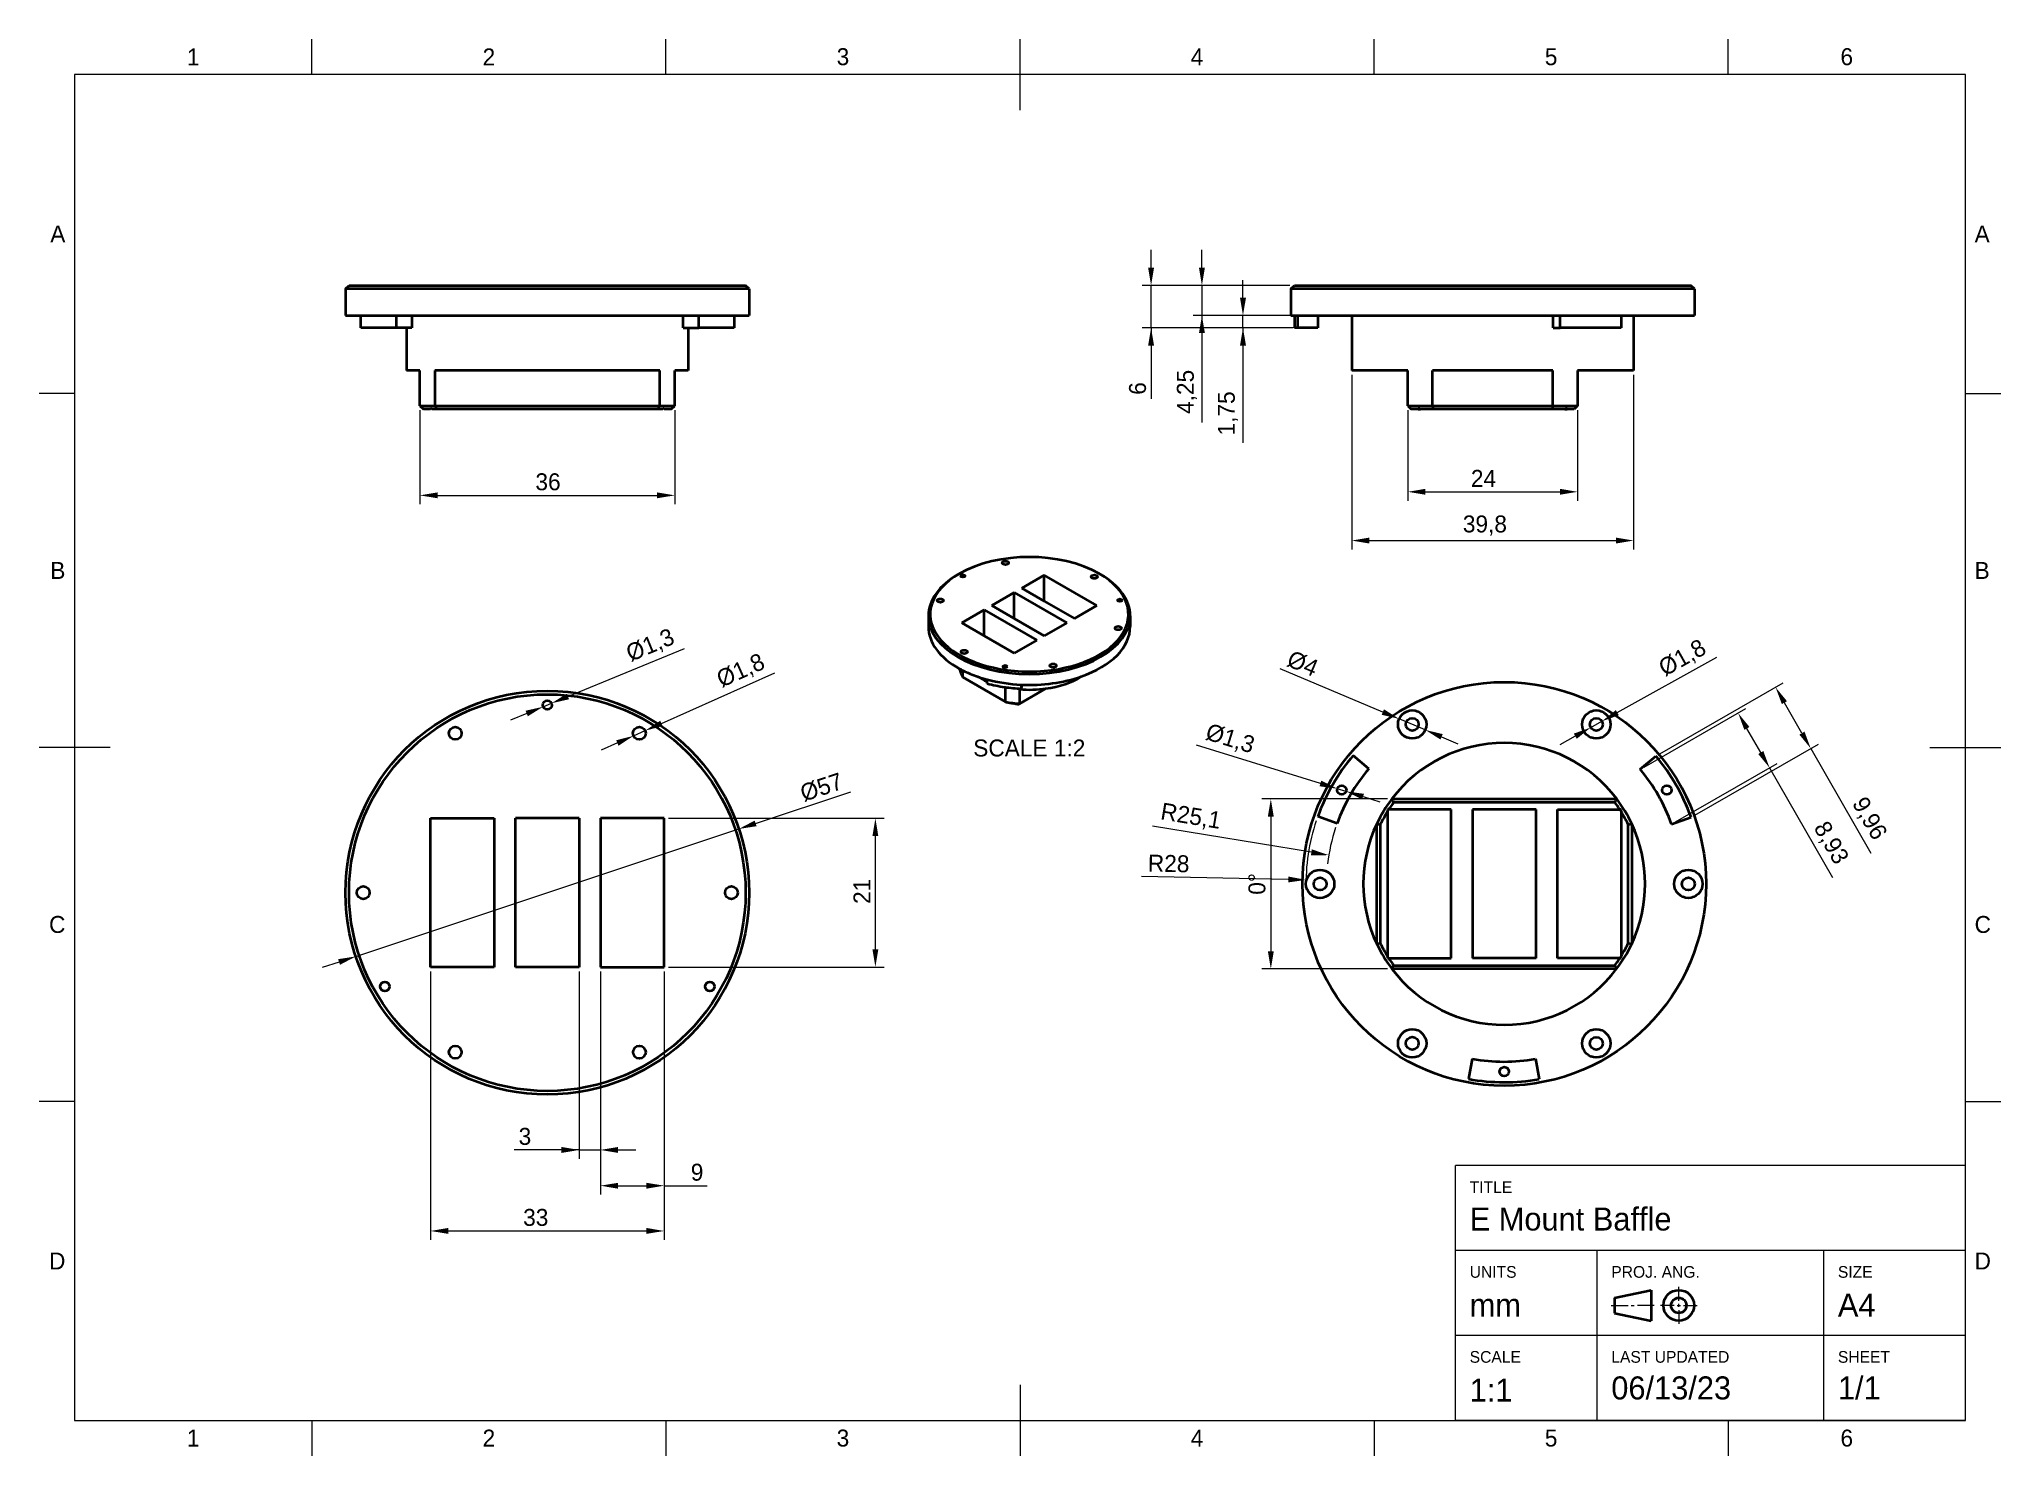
# Model space of a CAD drawing. Header units: millimetres. Extents: x 15 to 292, y 5 to 205.
import ezdxf

# ---------------------------------------------------------------- set-up
doc = ezdxf.new("R2010")
doc.units = ezdxf.units.MM
for name, color, linetype in [('Annotations', 7, 'Continuous'), ('Border', 7, 'Continuous'), ('Geometries', 7, 'Continuous')]:
    doc.layers.add(name, color=color, linetype=linetype)
doc.styles.add('Shapr0', font='txt', dxfattribs={"height": 2.3925})
doc.styles.add('Shapr1', font='txt', dxfattribs={"height": 2.3925})
doc.styles.add('Shapr2', font='txt', dxfattribs={"height": 2.3925})
doc.styles.add('Shapr3', font='txt', dxfattribs={"height": 2.3925})
doc.styles.add('Shapr4', font='txt', dxfattribs={"height": 2.3925})
doc.styles.add('Shapr5', font='txt', dxfattribs={"height": 4.785})
doc.styles.add('Shapr6', font='txt', dxfattribs={"height": 2.3925})
doc.dimstyles.new('ISO-25', dxfattribs={"dimtxt": 2.5, "dimasz": 2.5, "dimexe": 1.25, "dimexo": 0.625, "dimtad": 1, "dimtxsty": 'Standard', "dimcen": 2.5, "dimadec": 0, "dimazin": 0, "dimtfac": 1, "dimtmove": 0, "dimatfit": 3, "dimfxl": 1, "dimarcsym": 0})

# ---------------------------------------------------------------- blocks, each defined once
blk = doc.blocks.new('*D2')
at = {"layer": 'Annotations', "color": 0, "linetype": 'Continuous', "lineweight": 15}
for p, q in [((116.16, 94.29), (129.6, 98.76)), ((59.71, 75.5), (113.79, 93.5)), ((57.34, 74.71), (54.96, 73.92))]:
    blk.add_line(p, q, dxfattribs=at)
at = {"layer": 'Annotations', "color": 0}
for points in [[(116.03, 94.68), (116.3, 93.89), (113.79, 93.5)], [(57.47, 74.32), (57.2, 75.11), (59.71, 75.5)]]:
    blk.add_solid(points, dxfattribs=at)
at = {"layer": 'Defpoints', "color": 0}
for p in [(113.79, 93.5), (59.71, 75.5)]:
    blk.add_point(p, dxfattribs=at)
at = {"layer": 'Annotations', "color": 0, "lineweight": 15, "insert": (125.47, 99.38), "char_height": 2.393, "attachment_point": 5, "rotation": 18.4023, "style": 'Shapr4'}
blk.add_mtext('\\A1;%%c57', dxfattribs=at)
blk = doc.blocks.new('*D3')
at = {"layer": 'Annotations', "color": 0, "linetype": 'Continuous', "lineweight": 15}
for p, q in [((89.66, 112.2), (106.11, 118.98)), ((86.15, 110.75), (87.35, 111.25)), ((83.84, 109.8), (81.53, 108.85))]:
    blk.add_line(p, q, dxfattribs=at)
at = {"layer": 'Annotations', "color": 0}
for points in [[(89.5, 112.59), (89.82, 111.81), (87.35, 111.25)], [(84, 109.41), (83.68, 110.19), (86.15, 110.75)]]:
    blk.add_solid(points, dxfattribs=at)
at = {"layer": 'Defpoints', "color": 0}
for p in [(87.35, 111.25), (86.15, 110.75)]:
    blk.add_point(p, dxfattribs=at)
at = {"layer": 'Annotations', "color": 0, "lineweight": 15, "insert": (101.34, 119.31), "char_height": 2.393, "attachment_point": 5, "rotation": 22.3918, "style": 'Shapr4'}
blk.add_mtext('\\A1;%%c1,3', dxfattribs=at)
blk = doc.blocks.new('*D4')
at = {"layer": 'Annotations', "color": 0, "linetype": 'Continuous', "lineweight": 15}
for p, q in [((102.86, 108.4), (118.9, 115.54)), ((96.64, 105.64), (94.36, 104.62)), ((98.93, 106.65), (100.57, 107.38))]:
    blk.add_line(p, q, dxfattribs=at)
at = {"layer": 'Annotations', "color": 0}
for points in [[(102.69, 108.78), (103.03, 108.02), (100.57, 107.38)], [(96.81, 105.25), (96.47, 106.02), (98.93, 106.65)]]:
    blk.add_solid(points, dxfattribs=at)
at = {"layer": 'Defpoints', "color": 0}
for p in [(98.93, 106.65), (100.57, 107.38)]:
    blk.add_point(p, dxfattribs=at)
at = {"layer": 'Annotations', "color": 0, "lineweight": 15, "insert": (114.12, 115.73), "char_height": 2.393, "attachment_point": 5, "rotation": 23.9824, "style": 'Shapr4'}
blk.add_mtext('\\A1;%%c1,8', dxfattribs=at)
blk = doc.blocks.new('*D5')
at = {"layer": 'Annotations', "color": 0, "linetype": 'Continuous', "lineweight": 15}
for p, q in [((94.25, 73.38), (94.25, 41.88)), ((103.25, 73.38), (103.25, 41.88)), ((96.75, 43.13), (100.75, 43.13)), ((103.25, 43.13), (109.34, 43.13))]:
    blk.add_line(p, q, dxfattribs=at)
at = {"layer": 'Annotations', "color": 0}
for points in [[(96.75, 43.54), (96.75, 42.71), (94.25, 43.13)], [(100.75, 42.71), (100.75, 43.54), (103.25, 43.13)]]:
    blk.add_solid(points, dxfattribs=at)
at = {"layer": 'Defpoints', "color": 0}
for p in [(94.25, 74), (103.25, 74), (103.25, 43.13)]:
    blk.add_point(p, dxfattribs=at)
at = {"layer": 'Annotations', "color": 0, "lineweight": 15, "insert": (107.9, 45.02), "char_height": 2.393, "attachment_point": 5, "style": 'Shapr4'}
blk.add_mtext('\\A1;9', dxfattribs=at)
blk = doc.blocks.new('*D6')
at = {"layer": 'Annotations', "color": 0, "linetype": 'Continuous', "lineweight": 15}
for p, q in [((103.88, 95), (134.33, 95)), ((133.08, 76.5), (133.08, 92.5)), ((103.88, 74), (134.33, 74))]:
    blk.add_line(p, q, dxfattribs=at)
at = {"layer": 'Annotations', "color": 0}
for points in [[(133.49, 92.5), (132.66, 92.5), (133.08, 95)], [(132.66, 76.5), (133.49, 76.5), (133.08, 74)]]:
    blk.add_solid(points, dxfattribs=at)
at = {"layer": 'Defpoints', "color": 0}
for p in [(103.25, 95), (133.08, 95), (103.25, 74)]:
    blk.add_point(p, dxfattribs=at)
at = {"layer": 'Annotations', "color": 0, "lineweight": 15, "insert": (131.18, 84.69), "char_height": 2.393, "attachment_point": 5, "rotation": 90, "style": 'Shapr4'}
blk.add_mtext('\\A1;21', dxfattribs=at)
blk = doc.blocks.new('*D7')
at = {"layer": 'Annotations', "color": 0, "linetype": 'Continuous', "lineweight": 15}
for p, q in [((91.25, 73.38), (91.25, 46.93)), ((94.25, 73.38), (94.25, 46.93)), ((91.25, 48.18), (82.09, 48.18)), ((88.75, 48.18), (86.25, 48.18)), ((91.25, 48.18), (94.25, 48.18)), ((96.75, 48.18), (99.25, 48.18))]:
    blk.add_line(p, q, dxfattribs=at)
at = {"layer": 'Annotations', "color": 0}
for points in [[(88.75, 47.76), (88.75, 48.6), (91.25, 48.18)], [(96.75, 48.6), (96.75, 47.76), (94.25, 48.18)]]:
    blk.add_solid(points, dxfattribs=at)
at = {"layer": 'Defpoints', "color": 0}
for p in [(91.25, 74), (94.25, 74), (94.25, 48.18)]:
    blk.add_point(p, dxfattribs=at)
at = {"layer": 'Annotations', "color": 0, "lineweight": 15, "insert": (83.59, 50.08), "char_height": 2.393, "attachment_point": 5, "style": 'Shapr4'}
blk.add_mtext('\\A1;3', dxfattribs=at)
blk = doc.blocks.new('*D8')
at = {"layer": 'Annotations', "color": 0, "linetype": 'Continuous', "lineweight": 15}
for p, q in [((70.25, 73.38), (70.25, 35.49)), ((103.25, 73.38), (103.25, 35.49)), ((72.75, 36.74), (100.75, 36.74))]:
    blk.add_line(p, q, dxfattribs=at)
at = {"layer": 'Annotations', "color": 0}
for points in [[(72.75, 37.16), (72.75, 36.33), (70.25, 36.74)], [(100.75, 36.33), (100.75, 37.16), (103.25, 36.74)]]:
    blk.add_solid(points, dxfattribs=at)
at = {"layer": 'Defpoints', "color": 0}
for p in [(70.25, 74), (103.25, 74), (103.25, 36.74)]:
    blk.add_point(p, dxfattribs=at)
at = {"layer": 'Annotations', "color": 0, "lineweight": 15, "insert": (85.12, 38.64), "char_height": 2.393, "attachment_point": 5, "style": 'Shapr4'}
blk.add_mtext('\\A1;33', dxfattribs=at)
blk = doc.blocks.new('*D9')
at = {"layer": 'Annotations', "color": 0, "linetype": 'Continuous', "lineweight": 15}
for p, q in [((179.19, 172.75), (179.19, 175.25)), ((191.62, 170.25), (177.94, 170.25)), ((179.19, 170.25), (179.19, 166)), ((192.08, 166), (177.94, 166)), ((179.19, 166), (179.19, 150.87)), ((179.19, 163.5), (179.19, 161))]:
    blk.add_line(p, q, dxfattribs=at)
at = {"layer": 'Annotations', "color": 0}
for points in [[(178.77, 172.75), (179.61, 172.75), (179.19, 170.25)], [(179.61, 163.5), (178.77, 163.5), (179.19, 166)]]:
    blk.add_solid(points, dxfattribs=at)
at = {"layer": 'Defpoints', "color": 0}
for p in [(192.25, 170.25), (179.19, 166), (192.71, 166)]:
    blk.add_point(p, dxfattribs=at)
at = {"layer": 'Annotations', "color": 0, "lineweight": 15, "insert": (177.07, 155.21), "char_height": 2.393, "attachment_point": 5, "rotation": 90, "style": 'Shapr3'}
blk.add_mtext('\\A1;4,25', dxfattribs=at)
blk = doc.blocks.new('*D10')
at = {"layer": 'Annotations', "color": 0, "linetype": 'Continuous', "lineweight": 15}
for p, q in [((184.99, 168.5), (184.99, 171)), ((192.08, 166), (183.74, 166)), ((192.08, 164.25), (183.74, 164.25)), ((184.99, 164.25), (184.99, 166)), ((184.99, 164.25), (184.99, 148)), ((184.99, 161.75), (184.99, 159.25))]:
    blk.add_line(p, q, dxfattribs=at)
at = {"layer": 'Annotations', "color": 0}
for points in [[(184.57, 168.5), (185.41, 168.5), (184.99, 166)], [(185.41, 161.75), (184.57, 161.75), (184.99, 164.25)]]:
    blk.add_solid(points, dxfattribs=at)
at = {"layer": 'Defpoints', "color": 0}
for p in [(184.99, 166), (192.71, 166), (192.71, 164.25)]:
    blk.add_point(p, dxfattribs=at)
at = {"layer": 'Annotations', "color": 0, "lineweight": 15, "insert": (182.86, 152.17), "char_height": 2.393, "attachment_point": 5, "rotation": 90, "style": 'Shapr3'}
blk.add_mtext('\\A1;1,75', dxfattribs=at)
blk = doc.blocks.new('*D11')
at = {"layer": 'Annotations', "color": 0, "linetype": 'Continuous', "lineweight": 15}
for p, q in [((172.01, 172.75), (172.01, 175.25)), ((191.62, 170.25), (170.76, 170.25)), ((172.01, 164.25), (172.01, 170.25)), ((192.08, 164.25), (170.76, 164.25)), ((172.01, 164.25), (172.01, 154.25)), ((172.01, 161.75), (172.01, 159.25))]:
    blk.add_line(p, q, dxfattribs=at)
at = {"layer": 'Annotations', "color": 0}
for points in [[(171.59, 172.75), (172.43, 172.75), (172.01, 170.25)], [(172.43, 161.75), (171.59, 161.75), (172.01, 164.25)]]:
    blk.add_solid(points, dxfattribs=at)
at = {"layer": 'Defpoints', "color": 0}
for p in [(172.01, 170.25), (192.25, 170.25), (192.71, 164.25)]:
    blk.add_point(p, dxfattribs=at)
at = {"layer": 'Annotations', "color": 0, "lineweight": 15, "insert": (170.11, 155.69), "char_height": 2.393, "attachment_point": 5, "rotation": 90, "style": 'Shapr3'}
blk.add_mtext('\\A1;6', dxfattribs=at)
blk = doc.blocks.new('*D12')
at = {"layer": 'Annotations', "color": 0, "linetype": 'Continuous', "lineweight": 15}
for p, q in [((200.35, 157.62), (200.35, 132.97)), ((240.15, 157.62), (240.15, 132.97)), ((202.85, 134.22), (237.65, 134.22))]:
    blk.add_line(p, q, dxfattribs=at)
at = {"layer": 'Annotations', "color": 0}
for points in [[(202.85, 134.64), (202.85, 133.8), (200.35, 134.22)], [(237.65, 133.8), (237.65, 134.64), (240.15, 134.22)]]:
    blk.add_solid(points, dxfattribs=at)
at = {"layer": 'Defpoints', "color": 0}
for p in [(200.35, 158.25), (240.15, 158.25), (240.15, 134.22)]:
    blk.add_point(p, dxfattribs=at)
at = {"layer": 'Annotations', "color": 0, "lineweight": 15, "insert": (219.15, 136.34), "char_height": 2.393, "attachment_point": 5, "style": 'Shapr3'}
blk.add_mtext('\\A1;39,8', dxfattribs=at)
blk = doc.blocks.new('*D13')
at = {"layer": 'Annotations', "color": 0, "linetype": 'Continuous', "lineweight": 15}
for p, q in [((208.25, 152.62), (208.25, 139.85)), ((232.25, 152.62), (232.25, 139.85)), ((210.75, 141.1), (229.75, 141.1))]:
    blk.add_line(p, q, dxfattribs=at)
at = {"layer": 'Annotations', "color": 0}
for points in [[(210.75, 141.52), (210.75, 140.69), (208.25, 141.1)], [(229.75, 140.69), (229.75, 141.52), (232.25, 141.1)]]:
    blk.add_solid(points, dxfattribs=at)
at = {"layer": 'Defpoints', "color": 0}
for p in [(208.25, 153.25), (232.25, 153.25), (232.25, 141.1)]:
    blk.add_point(p, dxfattribs=at)
at = {"layer": 'Annotations', "color": 0, "lineweight": 15, "insert": (218.95, 143), "char_height": 2.393, "attachment_point": 5, "style": 'Shapr3'}
blk.add_mtext('\\A1;24', dxfattribs=at)
blk = doc.blocks.new('*D14')
at = {"layer": 'Annotations', "color": 0, "linetype": 'Continuous', "lineweight": 15}
for p, q in [((68.75, 152.62), (68.75, 139.35)), ((104.75, 152.62), (104.75, 139.35)), ((71.25, 140.6), (102.25, 140.6))]:
    blk.add_line(p, q, dxfattribs=at)
at = {"layer": 'Annotations', "color": 0}
for points in [[(71.25, 141.02), (71.25, 140.19), (68.75, 140.6)], [(102.25, 140.19), (102.25, 141.02), (104.75, 140.6)]]:
    blk.add_solid(points, dxfattribs=at)
at = {"layer": 'Defpoints', "color": 0}
for p in [(68.75, 153.25), (104.75, 153.25), (104.75, 140.6)]:
    blk.add_point(p, dxfattribs=at)
at = {"layer": 'Annotations', "color": 0, "lineweight": 15, "insert": (86.85, 142.5), "char_height": 2.393, "attachment_point": 5, "style": 'Shapr2'}
blk.add_mtext('\\A1;36', dxfattribs=at)
blk = doc.blocks.new('*D15')
at = {"layer": 'Annotations', "color": 0, "linetype": 'Continuous', "lineweight": 15}
blk.add_line((194.65, 90.2), (172.19, 93.88), dxfattribs=at)
at = {"layer": 'Annotations', "color": 0, "lineweight": 15}
blk.add_arc((221.88, 85.74), 25.1, 161.5517, 173.5487, dxfattribs=at)
at = {"layer": 'Annotations', "color": 0}
blk.add_solid([(194.58, 89.79), (194.71, 90.62), (197.11, 89.8)], dxfattribs=at)
at = {"layer": 'Defpoints', "color": 0}
for p in [(197.11, 89.8), (221.88, 85.74)]:
    blk.add_point(p, dxfattribs=at)
at = {"layer": 'Annotations', "color": 0, "lineweight": 15, "insert": (177.61, 95.15), "char_height": 2.393, "attachment_point": 5, "rotation": 350.695, "style": 'Shapr6'}
blk.add_mtext('\\A1;R25,1', dxfattribs=at)
blk = doc.blocks.new('*D16')
at = {"layer": 'Annotations', "color": 0, "linetype": 'Continuous', "lineweight": 15}
blk.add_line((191.39, 86.36), (170.67, 86.79), dxfattribs=at)
at = {"layer": 'Annotations', "color": 0, "lineweight": 15}
blk.add_arc((221.88, 85.74), 28, 161.404, 181.388, dxfattribs=at)
at = {"layer": 'Annotations', "color": 0}
blk.add_solid([(191.38, 85.95), (191.4, 86.78), (193.89, 86.31)], dxfattribs=at)
at = {"layer": 'Defpoints', "color": 0}
for p in [(193.89, 86.31), (221.88, 85.74)]:
    blk.add_point(p, dxfattribs=at)
at = {"layer": 'Annotations', "color": 0, "lineweight": 15, "insert": (174.49, 88.61), "char_height": 2.393, "attachment_point": 5, "rotation": 358.8299, "style": 'Shapr6'}
blk.add_mtext('\\A1;R28', dxfattribs=at)
blk = doc.blocks.new('*D17')
at = {"layer": 'Annotations', "color": 0, "linetype": 'Continuous', "lineweight": 15}
for p, q in [((204.74, 110.01), (190.26, 116.11)), ((210.73, 107.48), (207.04, 109.04)), ((213.03, 106.51), (215.33, 105.54))]:
    blk.add_line(p, q, dxfattribs=at)
at = {"layer": 'Annotations', "color": 0}
for points in [[(204.58, 109.62), (204.9, 110.39), (207.04, 109.04)], [(213.19, 106.89), (212.87, 106.13), (210.73, 107.48)]]:
    blk.add_solid(points, dxfattribs=at)
at = {"layer": 'Defpoints', "color": 0}
for p in [(207.04, 109.04), (210.73, 107.48)]:
    blk.add_point(p, dxfattribs=at)
at = {"layer": 'Annotations', "color": 0, "lineweight": 15, "insert": (193.42, 116.84), "char_height": 2.393, "attachment_point": 5, "rotation": 337.1369, "style": 'Shapr6'}
blk.add_mtext('\\A1;%%c4', dxfattribs=at)
blk = doc.blocks.new('*D18')
at = {"layer": 'Annotations', "color": 0, "linetype": 'Continuous', "lineweight": 15}
for p, q in [((205.38, 97.74), (187.67, 97.74)), ((205.38, 73.74), (187.67, 73.74))]:
    blk.add_line(p, q, dxfattribs=at)
blk.add_arc((489117.64, 73.74), 488928.72, 179.9974802, 179.999707, dxfattribs=at)
at = {"layer": 'Annotations', "color": 0}
for points in [[(189.34, 95.24), (188.5, 95.24), (188.92, 97.74)], [(188.5, 76.24), (189.34, 76.24), (188.92, 73.74)]]:
    blk.add_solid(points, dxfattribs=at)
at = {"layer": 'Defpoints', "color": 0}
for p in [(206.01, 97.74), (237.76, 97.74), (188.92, 89.74), (206.01, 73.74), (237.76, 73.74)]:
    blk.add_point(p, dxfattribs=at)
at = {"layer": 'Annotations', "color": 0, "lineweight": 15, "insert": (186.97, 85.74), "char_height": 2.393, "attachment_point": 5, "rotation": 89.9986, "style": 'Shapr6'}
blk.add_mtext('\\A1;0%%d', dxfattribs=at)
blk = doc.blocks.new('*D19')
at = {"layer": 'Annotations', "color": 0, "linetype": 'Continuous', "lineweight": 15}
for p, q in [((237.85, 109.92), (251.89, 117.77)), ((234.1, 107.82), (235.67, 108.7)), ((231.92, 106.6), (229.74, 105.38))]:
    blk.add_line(p, q, dxfattribs=at)
at = {"layer": 'Annotations', "color": 0}
for points in [[(237.65, 110.28), (238.06, 109.55), (235.67, 108.7)], [(232.12, 106.23), (231.71, 106.96), (234.1, 107.82)]]:
    blk.add_solid(points, dxfattribs=at)
at = {"layer": 'Defpoints', "color": 0}
for p in [(235.67, 108.7), (234.1, 107.82)]:
    blk.add_point(p, dxfattribs=at)
at = {"layer": 'Annotations', "color": 0, "lineweight": 15, "insert": (247.11, 117.53), "char_height": 2.393, "attachment_point": 5, "rotation": 29.2192, "style": 'Shapr6'}
blk.add_mtext('\\A1;%%c1,8', dxfattribs=at)
blk = doc.blocks.new('*D20')
at = {"layer": 'Annotations', "color": 0, "linetype": 'Continuous', "lineweight": 15}
for p, q in [((241.62, 102.23), (255.99, 110.49)), ((258.11, 104.29), (256.15, 107.7)), ((246.07, 94.49), (260.44, 102.74)), ((259.36, 102.12), (268.25, 86.65))]:
    blk.add_line(p, q, dxfattribs=at)
at = {"layer": 'Annotations', "color": 0}
for points in [[(256.51, 107.9), (255.79, 107.49), (254.91, 109.86)], [(257.75, 104.08), (258.47, 104.5), (259.36, 102.12)]]:
    blk.add_solid(points, dxfattribs=at)
at = {"layer": 'Defpoints', "color": 0}
for p in [(254.91, 109.86), (241.08, 101.92), (245.52, 94.17)]:
    blk.add_point(p, dxfattribs=at)
at = {"layer": 'Annotations', "color": 0, "lineweight": 15, "insert": (267.92, 91.47), "char_height": 2.393, "attachment_point": 5, "rotation": 299.8778, "style": 'Shapr6'}
blk.add_mtext('\\A1;8,93', dxfattribs=at)
blk = doc.blocks.new('*D21')
at = {"layer": 'Annotations', "color": 0, "linetype": 'Continuous', "lineweight": 15}
for p, q in [((195.93, 99.92), (178.41, 105.35)), ((199.56, 98.8), (198.31, 99.18)), ((201.94, 98.06), (204.33, 97.32))]:
    blk.add_line(p, q, dxfattribs=at)
at = {"layer": 'Annotations', "color": 0}
for points in [[(195.8, 99.53), (196.05, 100.32), (198.31, 99.18)], [(202.07, 98.46), (201.82, 97.66), (199.56, 98.8)]]:
    blk.add_solid(points, dxfattribs=at)
at = {"layer": 'Defpoints', "color": 0}
for p in [(198.31, 99.18), (199.56, 98.8)]:
    blk.add_point(p, dxfattribs=at)
at = {"layer": 'Annotations', "color": 0, "lineweight": 15, "insert": (183.14, 106.11), "char_height": 2.393, "attachment_point": 5, "rotation": 342.7917, "style": 'Shapr6'}
blk.add_mtext('\\A1;%%c1,3', dxfattribs=at)
blk = doc.blocks.new('*D22')
at = {"layer": 'Annotations', "color": 0, "linetype": 'Continuous', "lineweight": 15}
for p, q in [((243.84, 104.1), (261.29, 114.13)), ((263.92, 107.03), (261.45, 111.33)), ((248.8, 95.46), (266.25, 105.49)), ((265.17, 104.86), (273.66, 90.08))]:
    blk.add_line(p, q, dxfattribs=at)
at = {"layer": 'Annotations', "color": 0}
for points in [[(261.81, 111.54), (261.09, 111.13), (260.2, 113.5)], [(263.56, 106.82), (264.28, 107.24), (265.17, 104.86)]]:
    blk.add_solid(points, dxfattribs=at)
at = {"layer": 'Defpoints', "color": 0}
for p in [(260.2, 113.5), (243.29, 103.79), (248.26, 95.15)]:
    blk.add_point(p, dxfattribs=at)
at = {"layer": 'Annotations', "color": 0, "lineweight": 15, "insert": (273.34, 94.91), "char_height": 2.393, "attachment_point": 5, "rotation": 299.8778, "style": 'Shapr6'}
blk.add_mtext('\\A1;9,96', dxfattribs=at)
blk = doc.blocks.new('*U23')
at = {"layer": 'Border', "linetype": 'Continuous', "lineweight": 15}
for p, q in [((287, 46), (215, 46)), ((215, 10), (215, 46)), ((287, 10), (287, 46)), ((287, 34), (215, 34)), ((235, 10), (235, 34)), ((267, 10), (267, 34)), ((246.53, 26.88), (246.53, 28.83)), ((237, 26.23), (239.38, 26.23)), ((239.82, 26.23), (240.25, 26.23)), ((243.07, 26.23), (240.68, 26.23)), ((245.88, 26.23), (243.93, 26.23)), ((246.32, 26.23), (246.75, 26.23)), ((246.53, 26.02), (246.53, 26.45)), ((246.53, 25.58), (246.53, 23.63)), ((247.18, 26.23), (249.13, 26.23)), ((287, 22), (215, 22)), ((287, 10), (215, 10))]:
    blk.add_line(p, q, dxfattribs=at)
at = {"layer": 'Border', "linetype": 'Continuous', "lineweight": 40}
for p, q in [((237.43, 27.32), (242.63, 28.4)), ((242.63, 28.4), (242.63, 24.07)), ((237.43, 27.32), (237.43, 25.15)), ((237.43, 25.15), (242.63, 24.07))]:
    blk.add_line(p, q, dxfattribs=at)
for radius in [2.17, 1.08]:
    blk.add_circle((246.53, 26.23), radius, dxfattribs=at)

msp = doc.modelspace()

# ---------------------------------------------------------------- linework, layer by layer
at = {"layer": 'Border', "linetype": 'Continuous', "lineweight": 15}
for p, q in [((53.5, 200), (53.5, 205)), ((103.5, 200), (103.5, 205)), ((153.5, 195), (153.5, 205)), ((203.5, 200), (203.5, 205)), ((253.5, 200), (253.5, 205)), ((287, 200), (20, 200)), ((20, 200), (20, 10)), ((287, 10), (287, 200)), ((20, 155), (15, 155)), ((287, 155), (292, 155)), ((25, 105), (15, 105)), ((282, 105), (292, 105)), ((20, 55), (15, 55)), ((287, 55), (292, 55)), ((153.5, 15), (153.5, 5)), ((20, 10), (287, 10)), ((53.5, 10), (53.5, 5)), ((103.5, 10), (103.5, 5)), ((203.5, 10), (203.5, 5)), ((253.5, 10), (253.5, 5))]:
    msp.add_line(p, q, dxfattribs=at)
at = {"layer": 'Geometries', "linetype": 'Continuous', "lineweight": 40}
for p, q in [((58.25, 169.75), (58.75, 170.25)), ((58.25, 169.75), (58.25, 166)), ((115.25, 169.75), (58.25, 169.75)), ((58.75, 170.25), (114.75, 170.25)), ((115.25, 169.75), (114.75, 170.25)), ((115.25, 169.75), (115.25, 166)), ((191.75, 169.75), (192.25, 170.25)), ((191.75, 169.75), (191.75, 166)), ((248.75, 169.75), (191.75, 169.75)), ((192.25, 170.25), (248.25, 170.25)), ((248.75, 169.75), (248.25, 170.25)), ((248.75, 169.75), (248.75, 166)), ((58.25, 166), (60.418, 166)), ((60.418, 166), (65.417, 166)), ((60.418, 164.25), (60.418, 166)), ((65.417, 164.25), (60.418, 164.25)), ((65.417, 166), (65.417, 164.25)), ((65.417, 166), (67.627, 166)), ((66.85, 164.25), (65.417, 164.25)), ((66.85, 164.25), (66.85, 158.25)), ((67.627, 164.25), (66.85, 164.25)), ((67.627, 166), (67.627, 164.25)), ((67.627, 166), (105.943, 166)), ((105.943, 164.25), (105.943, 166)), ((105.943, 166), (108.16, 166)), ((105.943, 164.25), (106.65, 164.25)), ((106.65, 164.25), (106.65, 158.25)), ((106.65, 164.25), (108.16, 164.25)), ((108.16, 164.25), (108.16, 166)), ((108.16, 166), (113.123, 166)), ((113.123, 164.25), (108.16, 164.25)), ((113.123, 166), (113.123, 164.25)), ((113.123, 166), (115.25, 166)), ((191.75, 166), (192.25, 166)), ((192.25, 166), (192.707, 166)), ((192.25, 166), (192.25, 164.25)), ((192.707, 164.25), (192.25, 164.25)), ((192.707, 166), (192.707, 164.25)), ((192.707, 166), (195.56, 166)), ((195.56, 164.25), (192.707, 164.25)), ((195.56, 166), (195.56, 164.25)), ((195.56, 166), (200.35, 166)), ((200.35, 166), (228.783, 166)), ((200.35, 166), (200.35, 158.25)), ((228.783, 164.25), (228.783, 166)), ((228.783, 166), (229.769, 166)), ((228.783, 164.25), (229.769, 164.25)), ((229.769, 164.25), (229.769, 166)), ((229.769, 166), (238.386, 166)), ((238.386, 164.25), (229.769, 164.25)), ((238.386, 166), (238.386, 164.25)), ((238.386, 166), (240.15, 166)), ((240.15, 166), (240.15, 158.25)), ((240.15, 166), (248.75, 166)), ((68.75, 158.25), (66.85, 158.25)), ((68.75, 153.25), (68.75, 158.25)), ((70.876, 158.25), (70.876, 153.25)), ((102.625, 158.25), (70.876, 158.25)), ((102.625, 153.25), (102.625, 158.25)), ((104.75, 153.25), (104.75, 158.25)), ((106.65, 158.25), (104.75, 158.25)), ((208.249, 158.25), (200.35, 158.25)), ((208.249, 153.25), (208.249, 158.25)), ((211.764, 153.25), (211.764, 158.25)), ((228.736, 158.25), (211.764, 158.25)), ((228.736, 153.25), (228.736, 158.25)), ((232.251, 158.25), (232.251, 153.25)), ((240.15, 158.25), (232.251, 158.25)), ((68.75, 153.25), (69.25, 152.75)), ((68.75, 153.25), (69.25, 152.75)), ((68.75, 153.25), (70.876, 153.25)), ((70.25, 152.75), (69.25, 152.75)), ((70.25, 152.908), (70.25, 152.75)), ((70.437, 152.75), (70.25, 152.908)), ((71.126, 152.75), (70.437, 152.75)), ((70.876, 153.25), (102.625, 153.25)), ((102.374, 152.75), (71.126, 152.75)), ((103.063, 152.75), (102.374, 152.75)), ((102.625, 153.25), (104.75, 153.25)), ((103.25, 152.908), (103.063, 152.75)), ((103.25, 152.75), (103.25, 152.908)), ((104.25, 152.75), (103.25, 152.75)), ((104.25, 152.75), (104.75, 153.25)), ((208.249, 153.25), (208.749, 152.75)), ((208.249, 153.25), (211.764, 153.25)), ((209.75, 152.75), (208.749, 152.75)), ((209.75, 152.908), (209.75, 152.75)), ((209.898, 152.829), (209.75, 152.908)), ((209.75, 152.75), (210.047, 152.75)), ((210.047, 152.75), (209.898, 152.829)), ((211.877, 152.75), (210.047, 152.75)), ((211.764, 153.25), (228.736, 153.25)), ((228.623, 152.75), (211.877, 152.75)), ((230.453, 152.75), (228.623, 152.75)), ((228.736, 153.25), (232.251, 153.25)), ((230.602, 152.829), (230.453, 152.75)), ((230.453, 152.75), (230.75, 152.75)), ((230.75, 152.908), (230.602, 152.829)), ((230.75, 152.75), (230.75, 152.908)), ((231.751, 152.75), (230.75, 152.75)), ((232.251, 153.25), (231.751, 152.75)), ((144.736, 129.42), (144.913, 129.522)), ((156.933, 129.318), (153.751, 127.481)), ((153.751, 127.481), (156.933, 125.644)), ((164.358, 125.032), (156.933, 129.318)), ((156.933, 125.644), (156.933, 129.318)), ((164.888, 129.42), (164.712, 129.522)), ((152.691, 126.869), (149.509, 125.032)), ((152.691, 123.195), (149.509, 125.032)), ((152.691, 123.195), (152.691, 126.869)), ((152.691, 126.869), (160.115, 122.582)), ((156.933, 125.644), (161.176, 123.195)), ((161.176, 123.195), (164.358, 125.032)), ((140.562, 123.603), (140.562, 122.072)), ((145.266, 122.582), (148.448, 124.419)), ((148.448, 120.745), (145.266, 122.582)), ((148.448, 124.419), (155.873, 120.133)), ((148.448, 120.745), (148.448, 124.419)), ((156.933, 120.745), (152.691, 123.195)), ((160.115, 122.582), (156.933, 120.745)), ((169.062, 123.603), (169.062, 122.072)), ((152.691, 118.296), (148.448, 120.745)), ((155.873, 120.133), (152.691, 118.296)), ((144.957, 116.076), (144.957, 116.13)), ((145.448, 114.925), (145.448, 115.87)), ((145.448, 114.925), (151.448, 111.46)), ((145.448, 114.925), (145.665, 114.8)), ((151.585, 111.381), (145.665, 114.8)), ((148.868, 114.301), (148.868, 114.595)), ((148.868, 114.039), (148.868, 114.301)), ((153.682, 113.871), (153.682, 113.301)), ((153.761, 113.867), (153.682, 113.301)), ((151.448, 111.46), (151.448, 113.502)), ((151.448, 111.46), (151.585, 111.381)), ((152.757, 111.189), (152.691, 111.216)), ((153.443, 111.177), (153.354, 111.126)), ((153.443, 111.177), (157.165, 113.326)), ((153.443, 113.218), (153.443, 111.177)), ((202.76, 102), (200.551, 103.878)), ((241.076, 101.918), (243.294, 103.787)), ((206.009, 97.743), (237.759, 97.741)), ((237.508, 97.241), (206.26, 97.243)), ((70.25, 74), (70.25, 95)), ((70.25, 95), (79.25, 95)), ((79.25, 95), (79.25, 74)), ((91.25, 95), (82.25, 95)), ((82.25, 74), (82.25, 95)), ((91.25, 95), (91.25, 74)), ((103.25, 95), (94.25, 95)), ((94.25, 95), (94.25, 74)), ((103.25, 74), (103.25, 95)), ((198.279, 94.275), (195.552, 95.261)), ((203.884, 77.256), (203.884, 94.228)), ((205.384, 96.242), (205.384, 95.945)), ((205.571, 96.242), (205.384, 96.242)), ((205.384, 95.945), (205.384, 75.539)), ((214.384, 96.242), (205.571, 96.242)), ((214.384, 75.242), (214.384, 96.242)), ((217.384, 96.242), (217.384, 75.242)), ((226.384, 96.242), (217.384, 96.242)), ((226.384, 75.242), (226.384, 96.242)), ((229.384, 96.242), (238.196, 96.242)), ((229.384, 75.242), (229.384, 96.242)), ((238.384, 96.242), (238.196, 96.242)), ((238.384, 95.945), (238.384, 96.242)), ((238.384, 95.945), (238.384, 75.539)), ((239.884, 94.228), (239.884, 77.256)), ((245.525, 94.174), (248.256, 95.149)), ((204.384, 94.115), (204.384, 77.369)), ((239.384, 77.369), (239.384, 94.115)), ((205.384, 75.539), (205.384, 75.242)), ((205.384, 75.242), (205.571, 75.242)), ((205.571, 75.242), (214.384, 75.242)), ((226.384, 75.242), (217.384, 75.242)), ((238.196, 75.242), (229.384, 75.242)), ((238.196, 75.242), (238.384, 75.242)), ((238.384, 75.242), (238.384, 75.539)), ((79.25, 74), (70.25, 74)), ((91.25, 74), (82.25, 74)), ((94.25, 74), (103.25, 74)), ((237.758, 73.741), (206.009, 73.741)), ((206.26, 74.241), (237.507, 74.241)), ((217.366, 61.052), (216.844, 58.199)), ((226.296, 61.033), (226.806, 58.178))]:
    msp.add_line(p, q, dxfattribs=at)
at = {"layer": 'Geometries', "linetype": 'Continuous', "lineweight": 40, "flags": 128}
for points in [[(70.876, 153.25), (70.938, 153.125), (71.001, 153), (71.063, 152.875), (71.126, 152.75)], [(102.374, 152.75), (102.438, 152.875), (102.5, 153), (102.563, 153.125), (102.625, 153.25)], [(211.764, 153.25), (211.82, 153), (211.877, 152.75)], [(228.736, 153.25), (228.68, 153), (228.623, 152.75)], [(152.691, 111.216), (152.638, 111.214), (152.586, 111.212)], [(206.009, 97.743), (206.072, 97.618), (206.134, 97.493), (206.197, 97.368), (206.26, 97.243)], [(237.508, 97.241), (237.571, 97.366), (237.634, 97.491), (237.697, 97.616), (237.759, 97.741)], [(203.884, 94.228), (204.134, 94.172), (204.384, 94.115)], [(239.384, 94.115), (239.634, 94.172), (239.884, 94.228)], [(203.884, 77.256), (204.134, 77.312), (204.384, 77.369)], [(239.384, 77.369), (239.634, 77.312), (239.884, 77.256)], [(206.009, 73.741), (206.072, 73.866), (206.134, 73.991), (206.197, 74.116), (206.26, 74.241)], [(237.507, 74.241), (237.57, 74.116), (237.633, 73.991), (237.695, 73.866), (237.758, 73.741)]]:
    msp.add_lwpolyline(points, dxfattribs=at)
at = {"layer": 'Geometries', "linetype": 'Continuous', "lineweight": 40}
for centre, radius in [((221.884, 85.742), 28.5), ((86.75, 84.5), 28.5), ((86.75, 84.5), 28), ((86.75, 111), 0.65), ((208.885, 108.259), 2), ((208.885, 108.259), 0.9), ((234.884, 108.258), 2), ((234.884, 108.258), 0.9), ((73.749, 107.016), 0.9), ((99.749, 107.017), 0.9), ((198.934, 98.992), 0.65), ((244.833, 98.992), 0.65), ((195.884, 85.743), 2), ((195.884, 85.743), 0.9), ((247.884, 85.741), 2), ((247.884, 85.741), 0.9), ((60.75, 84.499), 0.9), ((112.75, 84.501), 0.9), ((63.8, 71.25), 0.65), ((109.7, 71.25), 0.65), ((208.883, 63.226), 2), ((208.883, 63.226), 0.9), ((234.883, 63.225), 2), ((234.883, 63.225), 0.9), ((73.751, 61.983), 0.9), ((99.751, 61.984), 0.9), ((221.884, 59.242), 0.65)]:
    msp.add_circle(centre, radius, dxfattribs=at)
for radius, start, end in [(19.9, 37.08333, 142.91104), (28, 139.63062, 160.125), (28, 19.63062, 40.125), (25.1, 139.63068, 160.125), (25.1, 19.63068, 40.125), (19.9, 142.91104, 154.75899), (19.4, 143.6424, 147.23211), (19.4, 32.76789, 36.35197), (19.9, 25.24094, 37.08333), (19.9, 154.75899, 205.24095), (19.4, 148.26841, 154.43035), (19.4, 25.56957, 31.73159), (19.9, 334.75906, 25.24094), (19.9, 205.24095, 217.08926), (19.4, 205.56959, 211.73159), (19.4, 212.76789, 216.35795), (19.4, 323.64205, 327.23211), (19.9, 322.91074, 334.75906), (19.4, 328.26841, 334.43043), (19.9, 217.08926, 322.91074), (25.1, 259.63068, 280.125), (28, 259.63062, 280.125)]:
    msp.add_arc((221.884, 85.742), radius, start, end, dxfattribs=at)
for centre, major_axis, start_param, end_param in [((154.812, 123.807), (-14, 0), 3.9269908, 5.4977871), ((154.812, 123.807), (-14, 0), 5.4977871, 10.2101761), ((154.812, 123.603), (14.25, 0), 2.3561945, 3.1415927), ((154.812, 123.603), (14.25, 0), 0, 0.7853982), ((154.812, 123.603), (14.25, 0), 3.1415927, 6.2831853), ((154.812, 122.072), (-14.25, 0), 0, 0.8070893), ((154.812, 122.072), (-14.25, 0), 2.1091445, 3.1415927), ((154.812, 122.072), (-14.25, 0), 0.8070893, 0.8537814), ((154.812, 116.867), (-9.95, 0), 0.1380684, 0.3448605), ((154.812, 122.072), (-14.25, 0), 0.8537814, 1.0324336), ((154.812, 122.072), (-14.25, 0), 1.0324336, 1.1404985), ((154.812, 118.908), (9.95, 0), 3.8877405, 4.0721218), ((154.812, 122.072), (-14.25, 0), 1.1404985, 1.4914016), ((154.812, 121.357), (14, 0), 4.273875, 4.4588621), ((154.812, 122.072), (-14.25, 0), 1.4914016, 1.4969908), ((154.812, 122.072), (-14.25, 0), 1.4969908, 2.1091445), ((154.812, 118.908), (9.95, 0), 4.9511637, 5.537023), ((154.812, 121.357), (14, 0), 4.4588621, 4.6315693), ((154.812, 118.908), (9.95, 0), 4.3517178, 4.3675296), ((154.812, 116.867), (-9.95, 0), 1.2259369, 1.4327226), ((154.812, 116.663), (9.7, 0), 4.3732654, 4.4808115), ((154.812, 116.663), (9.7, 0), 4.4988985, 4.5615506), ((154.812, 118.908), (9.95, 0), 4.5743152, 4.9511637)]:
    msp.add_ellipse(centre, major_axis=major_axis, ratio=0.5773503, start_param=start_param, end_param=end_param, dxfattribs=at)
for centre, major_axis in [((151.447, 131.057), (0.45, 0)), ((145.443, 129.216), (-0.325, 0)), ((164.004, 129.114), (0.45, 0)), ((142.255, 125.749), (0.45, 0)), ((167.611, 125.787), (0.325, 0)), ((167.369, 121.865), (0.45, 0)), ((145.62, 118.5), (0.45, 0)), ((151.383, 116.418), (0.325, 0)), ((158.177, 116.557), (0.45, 0))]:
    msp.add_ellipse(centre, major_axis=major_axis, ratio=0.5773503, dxfattribs=at)

# ---------------------------------------------------------------- block references
msp.add_blockref('*U23', (0, 0))

# ---------------------------------------------------------------- texts
at = {"layer": 'Annotations', "linetype": 'Continuous', "lineweight": 40, "insert": (154.812, 106.126), "char_height": 2.3925, "width": 1000, "attachment_point": 2, "style": 'Shapr5'}
msp.add_mtext('SCALE 1:2', dxfattribs=at)
at = {"layer": 'Border', "linetype": 'Continuous', "lineweight": 15, "char_height": 2.393, "width": 2.3925, "style": 'Shapr0'}
for s, insert, attachment_point in [('1', (36.75, 201.304), 8), ('2', (78.5, 201.304), 8), ('3', (128.5, 201.304), 8), ('4', (178.5, 201.304), 8), ('5', (228.5, 201.304), 8), ('6', (270.25, 201.304), 8), ('A', (18.696, 177.5), 6), ('A', (288.304, 177.5), 4), ('B', (18.696, 130), 6), ('B', (288.304, 130), 4), ('C', (18.696, 80), 6), ('C', (288.304, 80), 4), ('D', (18.696, 32.5), 6), ('D', (288.304, 32.5), 4), ('1', (36.75, 8.696), 2), ('2', (78.5, 8.696), 2), ('3', (128.5, 8.696), 2), ('4', (178.5, 8.696), 2), ('5', (228.5, 8.696), 2), ('6', (270.25, 8.696), 2)]:
    msp.add_mtext(s, dxfattribs=dict(at, insert=insert, attachment_point=attachment_point))
at = {"layer": 'Border', "linetype": 'Continuous', "lineweight": 15, "attachment_point": 1, "style": 'Shapr1'}
for s, insert, char_height in [('TITLE', (217, 43.75), 1.65), ('E Mount Baffle', (217, 40.052), 3.25), ('UNITS', (217, 31.783), 1.65), ('PROJ. ANG.', (237, 31.783), 1.65), ('SIZE', (269, 31.783), 1.65), ('A4', (269, 27.9), 3.25), ('mm', (217, 27.9), 3.25), ('SCALE', (217, 19.783), 1.65), ('LAST UPDATED', (237, 19.783), 1.65), ('SHEET', (269, 19.783), 1.65), ('1:1', (217, 15.9), 3.25), ('06/13/23', (237, 16.204), 3.25), ('1/1', (269, 16.204), 3.25)]:
    msp.add_mtext(s, dxfattribs=dict(at, insert=insert, char_height=char_height))

# ---------------------------------------------------------------- dimensions: what is measured, and where the dimension line sits
at = {"layer": 'Annotations', "linetype": 'Continuous', "lineweight": 15}
for base, p1, p2, angle, override, picture, middle, dimtype in [((172.011, 170.25), (192.707, 164.25), (192.25, 170.25), 270, {"dimscale": 1, "dimgap": 0.7, "dimdec": 2, "dimlfac": 1, "dimrnd": 0.01, "dimzin": 8, "dimdsep": 44, "dimtxsty": 'Shapr3', "dimse1": 0, "dimse2": 0, "dimadec": 2, "dimtol": 0, "dimlim": 0, "dimtp": 0, "dimtm": 0, "dimtfac": 0.6, "dimtdec": 8, "dimfrac": 2, "dimtolj": 1, "dimlwd": 15, "dimlwe": 15}, '*D11', (172.011, 155.691), 160), ((179.189, 166), (192.25, 170.25), (192.707, 166), 90, {"dimscale": 1, "dimgap": 0.7, "dimdec": 2, "dimlfac": 1, "dimrnd": 0.01, "dimzin": 8, "dimdsep": 44, "dimtxsty": 'Shapr3', "dimse1": 0, "dimse2": 0, "dimadec": 2, "dimtol": 0, "dimlim": 0, "dimtp": 0, "dimtm": 0, "dimtfac": 0.6, "dimtdec": 8, "dimfrac": 2, "dimtolj": 1, "dimlwd": 15, "dimlwe": 15}, '*D9', (179.189, 155.212), 160), ((184.989, 166), (192.707, 164.25), (192.707, 166), 90, {"dimscale": 1, "dimgap": 0.7, "dimdec": 2, "dimlfac": 1, "dimrnd": 0.01, "dimzin": 8, "dimdsep": 44, "dimtxsty": 'Shapr3', "dimse1": 0, "dimse2": 0, "dimadec": 2, "dimtol": 0, "dimlim": 0, "dimtp": 0, "dimtm": 0, "dimtfac": 0.6, "dimtdec": 8, "dimfrac": 2, "dimtolj": 1, "dimlwd": 15, "dimlwe": 15}, '*D10', (184.989, 152.173), 160), ((104.75, 140.602), (68.75, 153.25), (104.75, 153.25), 180, {"dimscale": 1, "dimgap": 0.7, "dimdec": 2, "dimlfac": 1, "dimrnd": 0.01, "dimzin": 8, "dimdsep": 44, "dimtxsty": 'Shapr2', "dimse1": 0, "dimse2": 0, "dimadec": 2, "dimtol": 0, "dimlim": 0, "dimtp": 0, "dimtm": 0, "dimtfac": 0.6, "dimtdec": 8, "dimfrac": 2, "dimtolj": 1, "dimlwd": 15, "dimlwe": 15}, '*D14', (86.852, 140.602), 160), ((232.251, 141.103), (208.249, 153.25), (232.251, 153.25), 180, {"dimscale": 1, "dimgap": 0.7, "dimdec": 2, "dimlfac": 1, "dimrnd": 0.01, "dimzin": 8, "dimdsep": 44, "dimtxsty": 'Shapr3', "dimse1": 0, "dimse2": 0, "dimadec": 2, "dimtol": 0, "dimlim": 0, "dimtp": 0, "dimtm": 0, "dimtfac": 0.6, "dimtdec": 8, "dimfrac": 2, "dimtolj": 1, "dimlwd": 15, "dimlwe": 15}, '*D13', (218.954, 141.103), 160), ((260.205, 113.502), (248.256, 95.149), (243.294, 103.787), 119.87781, {"dimscale": 1, "dimgap": 0.7, "dimdec": 2, "dimlfac": 1, "dimrnd": 0.01, "dimzin": 8, "dimdsep": 44, "dimtxsty": 'Shapr6', "dimadec": 2, "dimtol": 0, "dimlim": 0, "dimtp": 0, "dimtm": 0, "dimtfac": 0.6, "dimtdec": 8, "dimfrac": 2, "dimtolj": 1, "dimlwd": 15, "dimlwe": 15}, '*D22', (271.497, 93.848), 161), ((254.908, 109.864), (245.525, 94.174), (241.076, 101.918), 119.87784, {"dimscale": 1, "dimgap": 0.7, "dimdec": 2, "dimlfac": 1, "dimrnd": 0.01, "dimzin": 8, "dimdsep": 44, "dimtxsty": 'Shapr6', "dimadec": 2, "dimtol": 0, "dimlim": 0, "dimtp": 0, "dimtm": 0, "dimtfac": 0.6, "dimtdec": 8, "dimfrac": 2, "dimtolj": 1, "dimlwd": 15, "dimlwe": 15}, '*D20', (266.082, 90.415), 161), ((133.076, 95), (103.25, 74), (103.25, 95), 90, {"dimscale": 1, "dimgap": 0.7, "dimdec": 2, "dimlfac": 1, "dimrnd": 0.01, "dimzin": 8, "dimdsep": 44, "dimtxsty": 'Shapr4', "dimse1": 0, "dimse2": 0, "dimadec": 2, "dimtol": 0, "dimlim": 0, "dimtp": 0, "dimtm": 0, "dimtfac": 0.6, "dimtdec": 8, "dimfrac": 2, "dimtolj": 1, "dimlwd": 15, "dimlwe": 15}, '*D6', (133.076, 84.688), 160), ((103.25, 36.743), (70.25, 74), (103.25, 74), 180, {"dimscale": 1, "dimgap": 0.7, "dimdec": 2, "dimlfac": 1, "dimrnd": 0.01, "dimzin": 8, "dimdsep": 44, "dimtxsty": 'Shapr4', "dimse1": 0, "dimse2": 0, "dimadec": 2, "dimtol": 0, "dimlim": 0, "dimtp": 0, "dimtm": 0, "dimtfac": 0.6, "dimtdec": 8, "dimfrac": 2, "dimtolj": 1, "dimlwd": 15, "dimlwe": 15}, '*D8', (85.117, 36.743), 160)]:
    dim = msp.add_linear_dim(base=base, p1=p1, p2=p2, angle=angle, dimstyle='ISO-25', override=override, dxfattribs=at)
    dim.commit()
    dim.dimension.update_dxf_attribs({"geometry": picture, "text_midpoint": middle, "dimtype": dimtype})
for base, p1, p2, override, picture, middle in [((240.15, 134.221), (200.35, 158.25), (240.15, 158.25), {"dimscale": 1, "dimgap": 0.7, "dimdec": 2, "dimlfac": 1, "dimrnd": 0.01, "dimzin": 8, "dimdsep": 44, "dimtxsty": 'Shapr3', "dimse1": 0, "dimse2": 0, "dimadec": 2, "dimtol": 0, "dimlim": 0, "dimtp": 0, "dimtm": 0, "dimtfac": 0.6, "dimtdec": 8, "dimfrac": 2, "dimtolj": 1, "dimlwd": 15, "dimlwe": 15}, '*D12', (219.154, 134.221)), ((94.25, 48.18), (91.25, 74), (94.25, 74), {"dimscale": 1, "dimgap": 0.7, "dimdec": 2, "dimlfac": 1, "dimrnd": 0.01, "dimzin": 8, "dimdsep": 44, "dimtxsty": 'Shapr4', "dimse1": 0, "dimse2": 0, "dimadec": 2, "dimtol": 0, "dimlim": 0, "dimtp": 0, "dimtm": 0, "dimtfac": 0.6, "dimtdec": 8, "dimfrac": 2, "dimtolj": 1, "dimlwd": 15, "dimlwe": 15}, '*D7', (83.59, 48.18)), ((103.25, 43.127), (94.25, 74), (103.25, 74), {"dimscale": 1, "dimgap": 0.7, "dimdec": 2, "dimlfac": 1, "dimrnd": 0.01, "dimzin": 8, "dimdsep": 44, "dimtxsty": 'Shapr4', "dimse1": 0, "dimse2": 0, "dimadec": 2, "dimtol": 0, "dimlim": 0, "dimtp": 0, "dimtm": 0, "dimtfac": 0.6, "dimtdec": 8, "dimfrac": 2, "dimtolj": 1, "dimlwd": 15, "dimlwe": 15}, '*D5', (107.903, 43.127))]:
    dim = msp.add_linear_dim(base=base, p1=p1, p2=p2, dimstyle='ISO-25', override=override, dxfattribs=at)
    dim.commit()
    dim.dimension.update_dxf_attribs({"geometry": picture, "text_midpoint": middle, "dimtype": 160})
for p1, p2, override, picture, middle in [((86.149, 110.752), (87.351, 111.248), {"dimscale": 1, "dimgap": 0.7, "dimdec": 2, "dimlfac": 1, "dimrnd": 0.01, "dimzin": 8, "dimdsep": 44, "dimtxsty": 'Shapr4', "dimcen": 2.5, "dimadec": 2, "dimtol": 0, "dimlim": 0, "dimtp": 0, "dimtm": 0, "dimtfac": 0.6, "dimtdec": 8, "dimtofl": 1, "dimfrac": 2, "dimtolj": 1, "dimlwd": 15, "dimlwe": 15}, '*D3', (102.146, 117.343)), ((234.099, 107.819), (235.67, 108.697), {"dimscale": 1, "dimgap": 0.7, "dimdec": 2, "dimlfac": 1, "dimrnd": 0.01, "dimzin": 8, "dimdsep": 44, "dimtxsty": 'Shapr6', "dimcen": 2.5, "dimadec": 2, "dimtol": 0, "dimlim": 0, "dimtp": 0, "dimtm": 0, "dimtfac": 0.6, "dimtdec": 8, "dimtofl": 1, "dimfrac": 2, "dimtolj": 1, "dimlwd": 15, "dimlwe": 15}, '*D19', (248.143, 115.674)), ((98.927, 106.651), (100.572, 107.383), {"dimscale": 1, "dimgap": 0.7, "dimdec": 2, "dimlfac": 1, "dimrnd": 0.01, "dimzin": 8, "dimdsep": 44, "dimtxsty": 'Shapr4', "dimcen": 2.5, "dimadec": 2, "dimtol": 0, "dimlim": 0, "dimtp": 0, "dimtm": 0, "dimtfac": 0.6, "dimtdec": 8, "dimtofl": 1, "dimfrac": 2, "dimtolj": 1, "dimlwd": 15, "dimlwe": 15}, '*D4', (114.981, 113.793)), ((210.727, 107.482), (207.042, 109.036), {"dimscale": 1, "dimgap": 0.7, "dimdec": 2, "dimlfac": 1, "dimrnd": 0.01, "dimzin": 8, "dimdsep": 44, "dimtxsty": 'Shapr6', "dimcen": 2.5, "dimadec": 2, "dimtol": 0, "dimlim": 0, "dimtp": 0, "dimtm": 0, "dimtfac": 0.6, "dimtdec": 8, "dimtofl": 1, "dimfrac": 2, "dimtolj": 1, "dimlwd": 15, "dimlwe": 15}, '*D17', (192.686, 115.089)), ((199.555, 98.8), (198.313, 99.184), {"dimscale": 1, "dimgap": 0.7, "dimdec": 2, "dimlfac": 1, "dimrnd": 0.01, "dimzin": 8, "dimdsep": 44, "dimtxsty": 'Shapr6', "dimcen": 2.5, "dimadec": 2, "dimtol": 0, "dimlim": 0, "dimtp": 0, "dimtm": 0, "dimtfac": 0.6, "dimtdec": 8, "dimtofl": 1, "dimfrac": 2, "dimtolj": 1, "dimlwd": 15, "dimlwe": 15}, '*D21', (182.511, 104.078)), ((59.707, 75.503), (113.793, 93.497), {"dimscale": 1, "dimgap": 0.7, "dimdec": 2, "dimlfac": 1, "dimrnd": 0.01, "dimzin": 8, "dimdsep": 44, "dimtxsty": 'Shapr4', "dimcen": 2.5, "dimadec": 2, "dimtol": 0, "dimlim": 0, "dimtp": 0, "dimtm": 0, "dimtfac": 0.6, "dimtdec": 8, "dimtofl": 1, "dimfrac": 2, "dimtolj": 1, "dimlwd": 15, "dimlwe": 15}, '*D2', (126.07, 97.582))]:
    dim = msp.add_diameter_dim_2p(p1=p1, p2=p2, dimstyle='ISO-25', override=override, dxfattribs=at)
    dim.commit()
    dim.dimension.update_dxf_attribs({"geometry": picture, "text_midpoint": middle, "dimtype": 163})
for mpoint, picture, middle in [((197.114, 89.801), '*D15', (177.269, 93.052)), ((193.89, 86.314), '*D16', (174.448, 86.711))]:
    dim = msp.add_radius_dim(center=(221.884, 85.742), mpoint=mpoint, dimstyle='ISO-25', override={"dimscale": 1, "dimgap": 0.7, "dimdec": 2, "dimlfac": 1, "dimrnd": 0.01, "dimzin": 8, "dimdsep": 44, "dimtxsty": 'Shapr6', "dimcen": 0, "dimadec": 2, "dimtol": 0, "dimlim": 0, "dimtp": 0, "dimtm": 0, "dimtfac": 0.6, "dimtdec": 8, "dimtofl": 0, "dimfrac": 2, "dimtolj": 1, "dimlwd": 15, "dimlwe": 15}, dxfattribs=at)
    dim.commit()
    dim.dimension.update_dxf_attribs({"geometry": picture, "text_midpoint": middle, "dimtype": 164})
dim = msp.add_angular_dim_2l(base=(188.92, 89.743), line1=((237.759, 97.741), (206.009, 97.743)), line2=((237.758, 73.741), (206.009, 73.741)), dimstyle='ISO-25', override={"dimscale": 1, "dimgap": 0.7, "dimlfac": 1, "dimrnd": 0.01, "dimdsep": 44, "dimtxsty": 'Shapr6', "dimaunit": 0, "dimadec": 2, "dimazin": 2, "dimtol": 0, "dimlim": 0, "dimtp": 0, "dimtm": 0, "dimtfac": 0.6, "dimtdec": 8, "dimfrac": 2, "dimtolj": 1, "dimlwd": 15, "dimlwe": 15}, dxfattribs=at)
dim.commit()
dim.dimension.update_dxf_attribs({"geometry": '*D18', "text_midpoint": (188.92, 85.742), "dimtype": 162})

doc.saveas('drawing.dxf')
